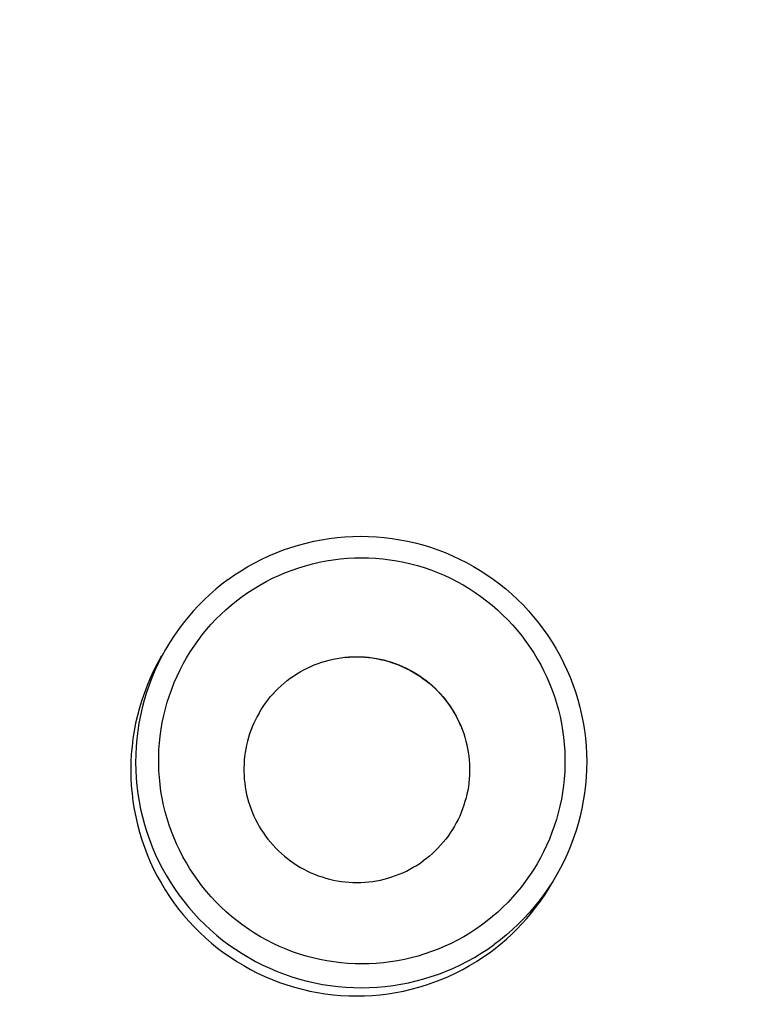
# Model space of a CAD drawing. Header units: millimetres. Extents: x 492 to 7139, y 278 to 5201.
# Drawn here: x 1561.63 to 1577.73, y 3310.11 to 3332.09 of the extents above; entities that cross this region are included whole.
import ezdxf

# ---------------------------------------------------------------- set-up
doc = ezdxf.new("R2010")
doc.units = ezdxf.units.MM
doc.layers.add('ZANO_R', color=7, linetype='Continuous', lineweight=0)
doc.layers.add('ZANO_W', color=1, linetype='Continuous', lineweight=0)
doc.styles.get("Standard").update_dxf_attribs({"font": 'arial.ttf'})
doc.dimstyles.new('pl i ang', dxfattribs={"dimtxt": 50, "dimasz": 50, "dimexe": 1.25, "dimexo": 0.625, "dimgap": 10, "dimtad": 1, "dimtoh": 1, "dimtxsty": 'Standard', "dimcen": 2.5, "dimclrd": 1, "dimclre": 1, "dimclrt": 1, "dimadec": 0, "dimazin": 0, "dimtfac": 1, "dimtmove": 0, "dimatfit": 3, "dimfxl": 1, "dimarcsym": 1})

# ---------------------------------------------------------------- blocks, each defined once
blk = doc.blocks.new('*D387')
at = {"layer": 'ZANO_W', "color": 1, "lineweight": -2}
for p, q in [((1567.733, 3599.403), (640.141, 3599.403)), ((650.141, 3559.403), (650.141, 2405.635)), ((1503.864, 2365.635), (640.141, 2365.635))]:
    blk.add_line(p, q, dxfattribs=at)
at = {"layer": 'ZANO_W', "color": 1}
for points in [[(656.807, 3559.403), (643.474, 3559.403), (650.141, 3599.403)], [(643.474, 2405.635), (656.807, 2405.635), (650.141, 2365.635)]]:
    blk.add_solid(points, dxfattribs=at)
at = {"layer": 'ZANO_W', "color": 1, "insert": (619.704, 2982.519), "char_height": 40, "attachment_point": 5, "rotation": 90}
blk.add_mtext('1234', dxfattribs=at)

msp = doc.modelspace()

# ---------------------------------------------------------------- linework, layer by layer
at = {"layer": 'ZANO_R'}
for p, q in [((1568.138, 3320.556), (1568.309, 3320.589)), ((1568.309, 3320.589), (1568.481, 3320.617)), ((1568.481, 3320.617), (1568.654, 3320.638)), ((1568.654, 3320.638), (1568.828, 3320.654)), ((1568.828, 3320.654), (1569.002, 3320.663)), ((1569.002, 3320.663), (1569.176, 3320.666)), ((1569.176, 3320.666), (1569.35, 3320.663)), ((1569.35, 3320.663), (1569.524, 3320.654)), ((1569.524, 3320.654), (1569.698, 3320.639)), ((1569.698, 3320.639), (1569.871, 3320.618)), ((1569.871, 3320.618), (1570.043, 3320.591)), ((1570.043, 3320.591), (1570.215, 3320.558)), ((1567.305, 3320.301), (1567.468, 3320.363)), ((1567.468, 3320.363), (1567.633, 3320.42)), ((1567.633, 3320.42), (1567.8, 3320.471)), ((1567.8, 3320.471), (1567.968, 3320.517)), ((1567.968, 3320.517), (1568.138, 3320.556)), ((1570.215, 3320.558), (1570.385, 3320.519)), ((1570.385, 3320.519), (1570.553, 3320.474)), ((1570.553, 3320.474), (1570.72, 3320.424)), ((1570.72, 3320.424), (1570.885, 3320.367)), ((1570.885, 3320.367), (1571.048, 3320.305)), ((1566.832, 3320.079), (1566.987, 3320.159)), ((1566.987, 3320.159), (1567.145, 3320.232)), ((1567.145, 3320.232), (1567.305, 3320.301)), ((1568.414, 3320.122), (1568.569, 3320.147)), ((1568.569, 3320.147), (1568.724, 3320.166)), ((1568.724, 3320.166), (1568.881, 3320.18)), ((1568.881, 3320.18), (1569.038, 3320.188)), ((1569.038, 3320.188), (1569.195, 3320.191)), ((1569.195, 3320.191), (1569.352, 3320.188)), ((1569.352, 3320.188), (1569.508, 3320.18)), ((1569.508, 3320.18), (1569.665, 3320.166)), ((1569.665, 3320.166), (1569.821, 3320.147)), ((1569.821, 3320.147), (1569.976, 3320.123)), ((1571.048, 3320.305), (1571.208, 3320.237)), ((1571.208, 3320.237), (1571.366, 3320.163)), ((1571.366, 3320.163), (1571.522, 3320.084)), ((1566.53, 3319.905), (1566.679, 3319.995)), ((1566.679, 3319.995), (1566.832, 3320.079)), ((1567.51, 3319.863), (1567.656, 3319.919)), ((1567.656, 3319.919), (1567.805, 3319.971)), ((1567.805, 3319.971), (1567.955, 3320.016)), ((1567.955, 3320.016), (1568.106, 3320.057)), ((1568.106, 3320.057), (1568.259, 3320.092)), ((1568.259, 3320.092), (1568.414, 3320.122)), ((1569.976, 3320.123), (1570.13, 3320.093)), ((1570.13, 3320.093), (1570.283, 3320.058)), ((1570.283, 3320.058), (1570.434, 3320.017)), ((1570.434, 3320.017), (1570.585, 3319.972)), ((1570.585, 3319.972), (1570.733, 3319.921)), ((1570.733, 3319.921), (1570.88, 3319.864)), ((1571.522, 3320.084), (1571.674, 3320)), ((1571.674, 3320), (1571.824, 3319.911)), ((1566.241, 3319.71), (1566.102, 3319.604)), ((1566.241, 3319.71), (1566.384, 3319.81)), ((1566.384, 3319.81), (1566.53, 3319.905)), ((1567.083, 3319.664), (1567.223, 3319.736)), ((1567.223, 3319.736), (1567.365, 3319.802)), ((1567.365, 3319.802), (1567.51, 3319.863)), ((1570.88, 3319.864), (1571.024, 3319.803)), ((1571.024, 3319.803), (1571.167, 3319.737)), ((1571.167, 3319.737), (1571.307, 3319.666)), ((1571.824, 3319.911), (1571.97, 3319.816)), ((1571.97, 3319.816), (1572.113, 3319.716)), ((1572.113, 3319.716), (1572.253, 3319.611)), ((1565.967, 3319.494), (1565.836, 3319.38)), ((1566.102, 3319.604), (1565.967, 3319.494)), ((1566.679, 3319.422), (1566.811, 3319.507)), ((1566.811, 3319.507), (1566.946, 3319.588)), ((1566.946, 3319.588), (1567.083, 3319.664)), ((1571.307, 3319.666), (1571.444, 3319.59)), ((1571.444, 3319.59), (1571.579, 3319.509)), ((1571.579, 3319.509), (1571.71, 3319.424)), ((1572.253, 3319.611), (1572.388, 3319.502)), ((1572.388, 3319.502), (1572.52, 3319.388)), ((1565.709, 3319.26), (1565.586, 3319.137)), ((1565.836, 3319.38), (1565.709, 3319.26)), ((1566.428, 3319.24), (1566.551, 3319.332)), ((1566.551, 3319.332), (1566.679, 3319.422)), ((1571.71, 3319.424), (1571.839, 3319.334)), ((1571.839, 3319.334), (1571.964, 3319.239)), ((1572.52, 3319.388), (1572.648, 3319.269)), ((1572.648, 3319.269), (1572.771, 3319.146)), ((1565.586, 3319.137), (1565.467, 3319.009)), ((1566.081, 3318.938), (1566.193, 3319.042)), ((1566.193, 3319.042), (1566.309, 3319.143)), ((1566.309, 3319.143), (1566.428, 3319.24)), ((1571.964, 3319.239), (1572.087, 3319.141)), ((1572.087, 3319.141), (1572.205, 3319.038)), ((1572.771, 3319.146), (1572.89, 3319.019)), ((1565.353, 3318.877), (1565.244, 3318.741)), ((1565.467, 3319.009), (1565.353, 3318.877)), ((1565.867, 3318.718), (1565.972, 3318.83)), ((1565.972, 3318.83), (1566.081, 3318.938)), ((1572.205, 3319.038), (1572.32, 3318.931)), ((1572.32, 3318.931), (1572.431, 3318.82)), ((1572.431, 3318.82), (1572.539, 3318.706)), ((1572.89, 3319.019), (1573.005, 3318.887)), ((1573.005, 3318.887), (1573.115, 3318.752)), ((1565.139, 3318.602), (1565.04, 3318.458)), ((1565.244, 3318.741), (1565.139, 3318.602)), ((1565.669, 3318.484), (1565.766, 3318.602)), ((1565.766, 3318.602), (1565.867, 3318.718)), ((1572.539, 3318.706), (1572.642, 3318.587)), ((1573.115, 3318.752), (1573.22, 3318.613)), ((1573.22, 3318.613), (1573.32, 3318.47)), ((1565.04, 3318.458), (1564.945, 3318.312)), ((1565.576, 3318.362), (1565.669, 3318.484)), ((1572.642, 3318.587), (1572.741, 3318.465)), ((1572.741, 3318.465), (1572.835, 3318.34)), ((1573.32, 3318.47), (1573.416, 3318.324)), ((1564.856, 3318.162), (1564.772, 3318.01)), ((1564.945, 3318.312), (1564.856, 3318.162)), ((1565.402, 3318.108), (1565.487, 3318.236)), ((1565.487, 3318.236), (1565.576, 3318.362)), ((1572.835, 3318.34), (1572.924, 3318.215)), ((1572.924, 3318.215), (1573.008, 3318.086)), ((1573.416, 3318.324), (1573.506, 3318.175)), ((1573.506, 3318.175), (1573.59, 3318.023)), ((1564.754, 3317.995), (1564.67, 3317.842)), ((1564.772, 3318.01), (1564.693, 3317.854)), ((1564.754, 3317.995), (1564.771, 3318.023)), ((1565.247, 3317.844), (1565.322, 3317.977)), ((1565.322, 3317.977), (1565.402, 3318.108)), ((1568.482, 3317.927), (1568.567, 3317.947)), ((1568.567, 3317.947), (1568.652, 3317.964)), ((1568.652, 3317.964), (1568.738, 3317.978)), ((1568.738, 3317.978), (1568.825, 3317.988)), ((1568.825, 3317.988), (1568.912, 3317.996)), ((1568.833, 3317.986), (1568.92, 3317.993)), ((1568.912, 3317.996), (1568.999, 3318.001)), ((1568.92, 3317.993), (1569.007, 3317.998)), ((1568.999, 3318.001), (1569.086, 3318.002)), ((1569.007, 3317.998), (1569.094, 3317.999)), ((1569.086, 3318.002), (1569.173, 3318.001)), ((1569.094, 3317.999), (1569.18, 3317.997)), ((1569.173, 3318.001), (1569.26, 3317.996)), ((1569.18, 3317.997), (1569.267, 3317.992)), ((1569.26, 3317.996), (1569.347, 3317.989)), ((1569.267, 3317.992), (1569.354, 3317.984)), ((1569.347, 3317.989), (1569.434, 3317.978)), ((1569.354, 3317.984), (1569.44, 3317.973)), ((1569.434, 3317.978), (1569.52, 3317.965)), ((1569.44, 3317.973), (1569.526, 3317.96)), ((1569.52, 3317.965), (1569.605, 3317.948)), ((1569.526, 3317.96), (1569.611, 3317.943)), ((1569.605, 3317.948), (1569.69, 3317.929)), ((1569.611, 3317.943), (1569.696, 3317.923)), ((1573.008, 3318.086), (1573.087, 3317.955)), ((1573.087, 3317.955), (1573.163, 3317.821)), ((1573.59, 3318.023), (1573.67, 3317.868)), ((1564.67, 3317.842), (1564.591, 3317.687)), ((1564.693, 3317.854), (1564.62, 3317.696)), ((1565.176, 3317.708), (1565.247, 3317.844)), ((1567.914, 3317.709), (1567.991, 3317.748)), ((1567.991, 3317.748), (1568.07, 3317.785)), ((1568.07, 3317.785), (1568.15, 3317.819)), ((1568.15, 3317.819), (1568.232, 3317.851)), ((1568.232, 3317.851), (1568.314, 3317.879)), ((1568.314, 3317.879), (1568.398, 3317.905)), ((1568.398, 3317.905), (1568.482, 3317.927)), ((1569.69, 3317.929), (1569.775, 3317.906)), ((1569.696, 3317.923), (1569.779, 3317.9)), ((1569.775, 3317.906), (1569.858, 3317.881)), ((1569.779, 3317.9), (1569.862, 3317.875)), ((1569.858, 3317.881), (1569.94, 3317.853)), ((1569.862, 3317.875), (1569.945, 3317.846)), ((1569.94, 3317.853), (1570.022, 3317.821)), ((1569.945, 3317.846), (1570.026, 3317.815)), ((1570.022, 3317.821), (1570.102, 3317.787)), ((1570.026, 3317.815), (1570.106, 3317.781)), ((1570.102, 3317.787), (1570.181, 3317.751)), ((1570.106, 3317.781), (1570.184, 3317.744)), ((1570.181, 3317.751), (1570.259, 3317.711)), ((1570.184, 3317.744), (1570.262, 3317.705)), ((1573.163, 3317.821), (1573.233, 3317.685)), ((1573.67, 3317.868), (1573.744, 3317.71)), ((1564.517, 3317.529), (1564.449, 3317.368)), ((1564.552, 3317.535), (1564.49, 3317.372)), ((1564.591, 3317.687), (1564.517, 3317.529)), ((1564.62, 3317.696), (1564.552, 3317.535)), ((1565.048, 3317.429), (1565.11, 3317.569)), ((1565.11, 3317.569), (1565.176, 3317.708)), ((1567.549, 3317.472), (1567.618, 3317.524)), ((1567.618, 3317.524), (1567.689, 3317.574)), ((1567.689, 3317.574), (1567.763, 3317.622)), ((1567.763, 3317.622), (1567.837, 3317.667)), ((1567.837, 3317.667), (1567.914, 3317.709)), ((1570.259, 3317.711), (1570.335, 3317.669)), ((1570.262, 3317.705), (1570.338, 3317.663)), ((1570.335, 3317.669), (1570.41, 3317.624)), ((1570.338, 3317.663), (1570.412, 3317.618)), ((1570.41, 3317.624), (1570.483, 3317.577)), ((1570.412, 3317.618), (1570.485, 3317.57)), ((1570.483, 3317.577), (1570.555, 3317.527)), ((1570.485, 3317.57), (1570.556, 3317.521)), ((1570.555, 3317.527), (1570.625, 3317.475)), ((1570.556, 3317.521), (1570.625, 3317.468)), ((1573.233, 3317.685), (1573.299, 3317.546)), ((1573.299, 3317.546), (1573.36, 3317.405)), ((1573.744, 3317.71), (1573.812, 3317.549)), ((1573.812, 3317.549), (1573.875, 3317.387)), ((1564.449, 3317.368), (1564.386, 3317.205)), ((1564.49, 3317.372), (1564.434, 3317.207)), ((1564.94, 3317.141), (1564.992, 3317.286)), ((1564.992, 3317.286), (1565.048, 3317.429)), ((1567.291, 3317.239), (1567.352, 3317.301)), ((1567.352, 3317.301), (1567.416, 3317.36)), ((1567.416, 3317.36), (1567.481, 3317.417)), ((1567.481, 3317.417), (1567.549, 3317.472)), ((1570.625, 3317.475), (1570.692, 3317.42)), ((1570.625, 3317.468), (1570.693, 3317.414)), ((1570.692, 3317.42), (1570.758, 3317.363)), ((1570.693, 3317.414), (1570.759, 3317.357)), ((1570.758, 3317.363), (1570.822, 3317.303)), ((1570.759, 3317.357), (1570.822, 3317.297)), ((1570.822, 3317.303), (1570.884, 3317.242)), ((1570.822, 3317.297), (1570.884, 3317.236)), ((1573.36, 3317.405), (1573.416, 3317.263)), ((1573.875, 3317.387), (1573.932, 3317.222)), ((1564.386, 3317.205), (1564.33, 3317.04)), ((1564.434, 3317.207), (1564.383, 3317.04)), ((1564.893, 3316.995), (1564.94, 3317.141)), ((1567.12, 3317.043), (1567.174, 3317.11)), ((1567.174, 3317.11), (1567.232, 3317.176)), ((1567.232, 3317.176), (1567.291, 3317.239)), ((1570.884, 3317.242), (1570.943, 3317.178)), ((1570.884, 3317.236), (1570.943, 3317.173)), ((1570.943, 3317.178), (1571.001, 3317.113)), ((1570.943, 3317.173), (1571, 3317.107)), ((1571, 3317.107), (1571.055, 3317.04)), ((1571.001, 3317.113), (1571.056, 3317.045)), ((1573.416, 3317.263), (1573.467, 3317.118)), ((1573.467, 3317.118), (1573.513, 3316.972)), ((1573.932, 3317.222), (1573.984, 3317.055)), ((1564.279, 3316.873), (1564.233, 3316.704)), ((1564.33, 3317.04), (1564.279, 3316.873)), ((1564.338, 3316.872), (1564.3, 3316.702)), ((1564.383, 3317.04), (1564.338, 3316.872)), ((1564.815, 3316.698), (1564.852, 3316.847)), ((1564.852, 3316.847), (1564.893, 3316.995)), ((1566.97, 3316.83), (1567.018, 3316.903)), ((1567.018, 3316.903), (1567.067, 3316.974)), ((1567.067, 3316.974), (1567.12, 3317.043)), ((1571.055, 3317.04), (1571.107, 3316.97)), ((1571.056, 3317.045), (1571.108, 3316.975)), ((1571.107, 3316.97), (1571.155, 3316.903)), ((1571.108, 3316.975), (1571.157, 3316.906)), ((1571.155, 3316.903), (1571.2, 3316.834)), ((1571.157, 3316.906), (1571.204, 3316.835)), ((1573.513, 3316.972), (1573.555, 3316.824)), ((1573.984, 3317.055), (1574.029, 3316.887)), ((1574.029, 3316.887), (1574.069, 3316.717)), ((1564.233, 3316.704), (1564.194, 3316.534)), ((1564.3, 3316.702), (1564.267, 3316.531)), ((1564.784, 3316.548), (1564.815, 3316.698)), ((1566.884, 3316.681), (1566.845, 3316.606)), ((1566.925, 3316.755), (1566.884, 3316.681)), ((1566.925, 3316.755), (1566.97, 3316.83)), ((1571.2, 3316.834), (1571.243, 3316.764)), ((1571.204, 3316.835), (1571.248, 3316.762)), ((1571.243, 3316.764), (1571.283, 3316.692)), ((1571.248, 3316.762), (1571.289, 3316.688)), ((1571.283, 3316.692), (1571.321, 3316.62)), ((1571.289, 3316.688), (1571.328, 3316.613)), ((1573.555, 3316.824), (1573.591, 3316.675)), ((1573.591, 3316.675), (1573.622, 3316.524)), ((1574.069, 3316.717), (1574.102, 3316.546)), ((1564.194, 3316.534), (1564.161, 3316.363)), ((1564.267, 3316.531), (1564.24, 3316.358)), ((1564.757, 3316.397), (1564.784, 3316.548)), ((1566.776, 3316.451), (1566.745, 3316.372)), ((1566.809, 3316.529), (1566.776, 3316.451)), ((1566.845, 3316.606), (1566.809, 3316.529)), ((1571.321, 3316.62), (1571.357, 3316.545)), ((1571.328, 3316.613), (1571.365, 3316.536)), ((1571.357, 3316.545), (1571.39, 3316.47)), ((1571.365, 3316.536), (1571.399, 3316.458)), ((1571.399, 3316.458), (1571.43, 3316.379)), ((1573.622, 3316.524), (1573.648, 3316.373)), ((1574.102, 3316.546), (1574.13, 3316.374)), ((1564.134, 3316.191), (1564.113, 3316.017)), ((1564.161, 3316.363), (1564.134, 3316.191)), ((1564.219, 3316.185), (1564.204, 3316.012)), ((1564.24, 3316.358), (1564.219, 3316.185)), ((1564.72, 3316.092), (1564.736, 3316.245)), ((1564.736, 3316.245), (1564.757, 3316.397)), ((1566.692, 3316.211), (1566.669, 3316.13)), ((1566.717, 3316.292), (1566.692, 3316.211)), ((1566.745, 3316.372), (1566.717, 3316.292)), ((1571.43, 3316.379), (1571.458, 3316.299)), ((1571.458, 3316.299), (1571.484, 3316.218)), ((1571.484, 3316.218), (1571.507, 3316.136)), ((1573.648, 3316.373), (1573.668, 3316.221)), ((1573.668, 3316.221), (1573.684, 3316.068)), ((1574.13, 3316.374), (1574.151, 3316.201)), ((1574.151, 3316.201), (1574.167, 3316.028)), ((1564.113, 3316.017), (1564.097, 3315.843)), ((1564.204, 3316.012), (1564.196, 3315.838)), ((1564.71, 3315.939), (1564.72, 3316.092)), ((1566.632, 3315.964), (1566.618, 3315.88)), ((1566.649, 3316.047), (1566.632, 3315.964)), ((1566.669, 3316.13), (1566.649, 3316.047)), ((1571.507, 3316.136), (1571.527, 3316.054)), ((1571.527, 3316.054), (1571.544, 3315.97)), ((1571.544, 3315.97), (1571.559, 3315.887)), ((1573.684, 3316.068), (1573.694, 3315.915)), ((1574.167, 3316.028), (1574.177, 3315.853)), ((1564.097, 3315.843), (1564.088, 3315.669)), ((1564.196, 3315.838), (1564.193, 3315.663)), ((1564.704, 3315.786), (1564.71, 3315.939)), ((1564.704, 3315.633), (1564.704, 3315.786)), ((1566.607, 3315.796), (1566.598, 3315.712)), ((1566.618, 3315.88), (1566.607, 3315.796)), ((1571.559, 3315.887), (1571.57, 3315.803)), ((1571.57, 3315.803), (1571.579, 3315.718)), ((1573.694, 3315.915), (1573.699, 3315.762)), ((1573.699, 3315.762), (1573.699, 3315.609)), ((1574.177, 3315.853), (1574.18, 3315.679)), ((1564.088, 3315.669), (1564.085, 3315.495)), ((1564.193, 3315.663), (1564.196, 3315.489)), ((1564.709, 3315.479), (1564.704, 3315.633)), ((1566.593, 3315.627), (1566.59, 3315.543)), ((1566.59, 3315.543), (1566.59, 3315.458)), ((1566.598, 3315.712), (1566.593, 3315.627)), ((1571.579, 3315.718), (1571.585, 3315.633)), ((1571.585, 3315.633), (1571.588, 3315.549)), ((1571.588, 3315.549), (1571.588, 3315.464)), ((1573.699, 3315.609), (1573.694, 3315.455)), ((1574.18, 3315.679), (1574.177, 3315.505)), ((1564.085, 3315.495), (1564.088, 3315.32)), ((1564.088, 3315.32), (1564.098, 3315.146)), ((1564.196, 3315.489), (1564.206, 3315.315)), ((1564.206, 3315.315), (1564.221, 3315.141)), ((1564.719, 3315.326), (1564.709, 3315.479)), ((1564.735, 3315.173), (1564.719, 3315.326)), ((1566.59, 3315.458), (1566.593, 3315.373)), ((1566.593, 3315.373), (1566.599, 3315.289)), ((1571.585, 3315.379), (1571.58, 3315.294)), ((1571.588, 3315.464), (1571.585, 3315.379)), ((1573.694, 3315.455), (1573.683, 3315.302)), ((1574.169, 3315.331), (1574.154, 3315.157)), ((1574.177, 3315.505), (1574.169, 3315.331)), ((1564.098, 3315.146), (1564.113, 3314.972)), ((1564.221, 3315.141), (1564.243, 3314.968)), ((1564.755, 3315.021), (1564.735, 3315.173)), ((1566.599, 3315.289), (1566.608, 3315.204)), ((1566.608, 3315.204), (1566.62, 3315.12)), ((1566.62, 3315.12), (1566.634, 3315.037)), ((1571.56, 3315.125), (1571.546, 3315.042)), ((1571.571, 3315.209), (1571.56, 3315.125)), ((1571.58, 3315.294), (1571.571, 3315.209)), ((1573.667, 3315.15), (1573.646, 3314.998)), ((1573.683, 3315.302), (1573.667, 3315.15)), ((1574.154, 3315.157), (1574.133, 3314.984)), ((1564.113, 3314.972), (1564.134, 3314.799)), ((1564.243, 3314.968), (1564.271, 3314.796)), ((1564.781, 3314.87), (1564.755, 3315.021)), ((1564.812, 3314.72), (1564.781, 3314.87)), ((1566.634, 3315.037), (1566.651, 3314.954)), ((1566.651, 3314.954), (1566.672, 3314.871)), ((1566.672, 3314.871), (1566.695, 3314.79)), ((1571.509, 3314.876), (1571.486, 3314.794)), ((1571.529, 3314.958), (1571.509, 3314.876)), ((1571.546, 3315.042), (1571.529, 3314.958)), ((1573.646, 3314.998), (1573.619, 3314.846)), ((1574.133, 3314.984), (1574.106, 3314.812)), ((1564.134, 3314.799), (1564.162, 3314.626)), ((1564.271, 3314.796), (1564.304, 3314.625)), ((1564.848, 3314.571), (1564.812, 3314.72)), ((1566.695, 3314.79), (1566.72, 3314.709)), ((1566.72, 3314.709), (1566.749, 3314.629)), ((1571.461, 3314.713), (1571.432, 3314.633)), ((1571.486, 3314.794), (1571.461, 3314.713)), ((1573.588, 3314.696), (1573.551, 3314.547)), ((1573.619, 3314.846), (1573.588, 3314.696)), ((1574.106, 3314.812), (1574.073, 3314.64)), ((1564.162, 3314.626), (1564.195, 3314.455)), ((1564.195, 3314.455), (1564.234, 3314.285)), ((1564.304, 3314.625), (1564.344, 3314.455)), ((1564.344, 3314.455), (1564.389, 3314.287)), ((1564.89, 3314.423), (1564.848, 3314.571)), ((1566.749, 3314.629), (1566.78, 3314.55)), ((1566.78, 3314.55), (1566.814, 3314.472)), ((1566.814, 3314.472), (1566.85, 3314.396)), ((1571.368, 3314.476), (1571.332, 3314.399)), ((1571.402, 3314.554), (1571.368, 3314.476)), ((1571.432, 3314.633), (1571.402, 3314.554)), ((1573.551, 3314.547), (1573.51, 3314.399)), ((1574.035, 3314.471), (1573.99, 3314.302)), ((1574.073, 3314.64), (1574.035, 3314.471)), ((1564.234, 3314.285), (1564.28, 3314.116)), ((1564.389, 3314.287), (1564.441, 3314.12)), ((1564.936, 3314.277), (1564.89, 3314.423)), ((1564.987, 3314.132), (1564.936, 3314.277)), ((1566.85, 3314.396), (1566.889, 3314.321)), ((1566.889, 3314.321), (1566.93, 3314.247)), ((1566.93, 3314.247), (1566.974, 3314.174)), ((1571.252, 3314.249), (1571.207, 3314.175)), ((1571.293, 3314.323), (1571.252, 3314.249)), ((1571.332, 3314.399), (1571.293, 3314.323)), ((1573.463, 3314.253), (1573.411, 3314.109)), ((1573.51, 3314.399), (1573.463, 3314.253)), ((1573.99, 3314.302), (1573.939, 3314.135)), ((1564.28, 3314.116), (1564.331, 3313.949)), ((1564.441, 3314.12), (1564.498, 3313.956)), ((1565.043, 3313.989), (1564.987, 3314.132)), ((1565.104, 3313.848), (1565.043, 3313.989)), ((1566.974, 3314.174), (1567.021, 3314.103)), ((1567.021, 3314.103), (1567.07, 3314.034)), ((1567.07, 3314.034), (1567.122, 3313.964)), ((1571.11, 3314.031), (1571.058, 3313.962)), ((1571.16, 3314.102), (1571.11, 3314.031)), ((1571.207, 3314.175), (1571.16, 3314.102)), ((1573.411, 3314.109), (1573.355, 3313.966)), ((1573.939, 3314.135), (1573.883, 3313.97)), ((1564.331, 3313.949), (1564.387, 3313.784)), ((1564.387, 3313.784), (1564.45, 3313.622)), ((1564.498, 3313.956), (1564.561, 3313.793)), ((1564.561, 3313.793), (1564.629, 3313.633)), ((1565.17, 3313.71), (1565.104, 3313.848)), ((1567.122, 3313.964), (1567.177, 3313.897)), ((1567.177, 3313.897), (1567.235, 3313.831)), ((1567.235, 3313.831), (1567.294, 3313.767)), ((1567.294, 3313.767), (1567.356, 3313.706)), ((1570.887, 3313.767), (1570.826, 3313.705)), ((1570.947, 3313.83), (1570.887, 3313.767)), ((1571.003, 3313.895), (1570.947, 3313.83)), ((1571.058, 3313.962), (1571.003, 3313.895)), ((1573.293, 3313.825), (1573.227, 3313.687)), ((1573.355, 3313.966), (1573.293, 3313.825)), ((1573.821, 3313.807), (1573.753, 3313.647)), ((1573.883, 3313.97), (1573.821, 3313.807)), ((1564.45, 3313.622), (1564.518, 3313.461)), ((1564.629, 3313.633), (1564.703, 3313.475)), ((1565.241, 3313.573), (1565.17, 3313.71)), ((1565.316, 3313.44), (1565.241, 3313.573)), ((1567.356, 3313.706), (1567.42, 3313.646)), ((1567.42, 3313.646), (1567.486, 3313.589)), ((1567.486, 3313.589), (1567.554, 3313.534)), ((1570.698, 3313.59), (1570.63, 3313.535)), ((1570.763, 3313.646), (1570.698, 3313.59)), ((1570.826, 3313.705), (1570.763, 3313.646)), ((1573.156, 3313.551), (1573.081, 3313.417)), ((1573.227, 3313.687), (1573.156, 3313.551)), ((1573.753, 3313.647), (1573.68, 3313.488)), ((1564.518, 3313.461), (1564.592, 3313.303)), ((1564.703, 3313.475), (1564.783, 3313.32)), ((1565.395, 3313.308), (1565.316, 3313.44)), ((1567.554, 3313.534), (1567.623, 3313.482)), ((1567.623, 3313.482), (1567.695, 3313.432)), ((1567.695, 3313.432), (1567.768, 3313.385)), ((1567.768, 3313.385), (1567.843, 3313.34)), ((1567.843, 3313.34), (1567.919, 3313.297)), ((1570.266, 3313.298), (1570.342, 3313.341)), ((1570.342, 3313.341), (1570.417, 3313.385)), ((1570.417, 3313.385), (1570.49, 3313.433)), ((1570.49, 3313.433), (1570.561, 3313.483)), ((1570.63, 3313.535), (1570.561, 3313.483)), ((1573.081, 3313.417), (1573.001, 3313.286)), ((1573.601, 3313.333), (1573.517, 3313.18)), ((1573.68, 3313.488), (1573.601, 3313.333)), ((1564.592, 3313.303), (1564.671, 3313.147)), ((1564.671, 3313.147), (1564.756, 3312.995)), ((1564.783, 3313.32), (1564.867, 3313.167)), ((1564.867, 3313.167), (1564.957, 3313.018)), ((1565.479, 3313.18), (1565.395, 3313.308)), ((1565.568, 3313.055), (1565.479, 3313.18)), ((1567.919, 3313.297), (1567.997, 3313.258)), ((1567.997, 3313.258), (1568.076, 3313.221)), ((1568.076, 3313.221), (1568.156, 3313.187)), ((1568.156, 3313.187), (1568.238, 3313.156)), ((1568.238, 3313.156), (1568.32, 3313.128)), ((1568.32, 3313.128), (1568.404, 3313.102)), ((1569.781, 3313.103), (1569.865, 3313.128)), ((1569.865, 3313.128), (1569.947, 3313.157)), ((1569.947, 3313.157), (1570.028, 3313.188)), ((1570.028, 3313.188), (1570.109, 3313.222)), ((1570.109, 3313.222), (1570.188, 3313.259)), ((1570.188, 3313.259), (1570.266, 3313.298)), ((1572.916, 3313.158), (1572.828, 3313.033)), ((1573.001, 3313.286), (1572.916, 3313.158)), ((1573.517, 3313.18), (1573.428, 3313.03)), ((1564.756, 3312.995), (1564.846, 3312.845)), ((1564.957, 3313.018), (1565.053, 3312.872)), ((1565.662, 3312.929), (1565.568, 3313.055)), ((1565.761, 3312.807), (1565.662, 3312.929)), ((1568.404, 3313.102), (1568.488, 3313.08)), ((1568.488, 3313.08), (1568.573, 3313.06)), ((1568.573, 3313.06), (1568.659, 3313.043)), ((1568.659, 3313.043), (1568.745, 3313.03)), ((1568.745, 3313.03), (1568.831, 3313.019)), ((1568.831, 3313.019), (1568.918, 3313.012)), ((1568.918, 3313.012), (1569.005, 3313.007)), ((1569.005, 3313.007), (1569.092, 3313.006)), ((1569.092, 3313.006), (1569.18, 3313.007)), ((1569.18, 3313.007), (1569.267, 3313.012)), ((1569.267, 3313.012), (1569.354, 3313.019)), ((1569.354, 3313.019), (1569.44, 3313.03)), ((1569.44, 3313.03), (1569.526, 3313.044)), ((1569.526, 3313.044), (1569.612, 3313.06)), ((1569.612, 3313.06), (1569.697, 3313.08)), ((1569.697, 3313.08), (1569.781, 3313.103)), ((1572.735, 3312.911), (1572.637, 3312.792)), ((1572.828, 3313.033), (1572.735, 3312.911)), ((1573.332, 3312.857), (1573.415, 3312.995)), ((1573.428, 3313.03), (1573.333, 3312.884)), ((1573.434, 3313.028), (1573.407, 3312.982)), ((1564.846, 3312.845), (1564.941, 3312.699)), ((1564.941, 3312.699), (1565.041, 3312.556)), ((1565.053, 3312.872), (1565.153, 3312.729)), ((1565.153, 3312.729), (1565.258, 3312.59)), ((1565.865, 3312.689), (1565.761, 3312.807)), ((1565.972, 3312.574), (1565.865, 3312.689)), ((1572.536, 3312.677), (1572.431, 3312.565)), ((1572.637, 3312.792), (1572.536, 3312.677)), ((1573.234, 3312.741), (1573.129, 3312.601)), ((1573.154, 3312.589), (1573.245, 3312.721)), ((1573.333, 3312.884), (1573.234, 3312.741)), ((1573.245, 3312.721), (1573.332, 3312.857)), ((1565.041, 3312.556), (1565.146, 3312.416)), ((1565.258, 3312.59), (1565.368, 3312.455)), ((1565.368, 3312.455), (1565.483, 3312.324)), ((1566.083, 3312.464), (1565.972, 3312.574)), ((1566.198, 3312.357), (1566.083, 3312.464)), ((1572.323, 3312.457), (1572.21, 3312.352)), ((1572.431, 3312.565), (1572.323, 3312.457)), ((1573.02, 3312.466), (1572.906, 3312.334)), ((1572.959, 3312.333), (1573.058, 3312.459)), ((1573.129, 3312.601), (1573.02, 3312.466)), ((1573.058, 3312.459), (1573.154, 3312.589)), ((1565.146, 3312.416), (1565.256, 3312.281)), ((1565.256, 3312.281), (1565.371, 3312.149)), ((1565.483, 3312.324), (1565.602, 3312.196)), ((1566.317, 3312.254), (1566.198, 3312.357)), ((1566.439, 3312.155), (1566.317, 3312.254)), ((1572.094, 3312.252), (1571.975, 3312.155)), ((1572.21, 3312.352), (1572.094, 3312.252)), ((1572.906, 3312.334), (1572.787, 3312.206)), ((1572.855, 3312.21), (1572.959, 3312.333)), ((1565.371, 3312.149), (1565.49, 3312.021)), ((1565.49, 3312.021), (1565.613, 3311.898)), ((1565.602, 3312.196), (1565.725, 3312.073)), ((1565.725, 3312.073), (1565.853, 3311.955)), ((1566.564, 3312.061), (1566.439, 3312.155)), ((1566.693, 3311.971), (1566.564, 3312.061)), ((1571.852, 3312.063), (1571.724, 3311.973)), ((1571.975, 3312.155), (1571.852, 3312.063)), ((1572.664, 3312.082), (1572.537, 3311.963)), ((1572.636, 3311.974), (1572.747, 3312.09)), ((1572.787, 3312.206), (1572.664, 3312.082)), ((1572.747, 3312.09), (1572.855, 3312.21)), ((1565.613, 3311.898), (1565.741, 3311.779)), ((1565.853, 3311.955), (1565.985, 3311.84)), ((1565.985, 3311.84), (1566.12, 3311.731)), ((1566.825, 3311.886), (1566.693, 3311.971)), ((1566.959, 3311.805), (1566.825, 3311.886)), ((1567.097, 3311.729), (1566.959, 3311.805)), ((1571.458, 3311.806), (1571.32, 3311.73)), ((1571.592, 3311.887), (1571.458, 3311.806)), ((1571.724, 3311.973), (1571.592, 3311.887)), ((1572.406, 3311.848), (1572.271, 3311.738)), ((1572.402, 3311.753), (1572.521, 3311.861)), ((1572.537, 3311.963), (1572.406, 3311.848)), ((1572.521, 3311.861), (1572.636, 3311.974)), ((1565.741, 3311.779), (1565.873, 3311.665)), ((1565.873, 3311.665), (1566.008, 3311.555)), ((1566.12, 3311.731), (1566.26, 3311.626)), ((1566.26, 3311.626), (1566.403, 3311.527)), ((1567.237, 3311.658), (1567.097, 3311.729)), ((1567.379, 3311.591), (1567.237, 3311.658)), ((1567.524, 3311.53), (1567.379, 3311.591)), ((1571.038, 3311.593), (1570.893, 3311.531)), ((1571.18, 3311.659), (1571.038, 3311.593)), ((1571.32, 3311.73), (1571.18, 3311.659)), ((1571.989, 3311.533), (1572.132, 3311.633)), ((1572.271, 3311.738), (1572.132, 3311.633)), ((1572.155, 3311.547), (1572.28, 3311.648)), ((1572.28, 3311.648), (1572.402, 3311.753)), ((1566.008, 3311.555), (1566.148, 3311.45)), ((1566.148, 3311.45), (1566.291, 3311.35)), ((1566.291, 3311.35), (1566.437, 3311.255)), ((1566.403, 3311.527), (1566.549, 3311.432)), ((1566.549, 3311.432), (1566.699, 3311.342)), ((1567.67, 3311.474), (1567.524, 3311.53)), ((1567.819, 3311.423), (1567.67, 3311.474)), ((1567.969, 3311.377), (1567.819, 3311.423)), ((1568.12, 3311.337), (1567.969, 3311.377)), ((1570.448, 3311.378), (1570.297, 3311.338)), ((1570.598, 3311.424), (1570.448, 3311.378)), ((1570.747, 3311.475), (1570.598, 3311.424)), ((1570.893, 3311.531), (1570.747, 3311.475)), ((1571.541, 3311.263), (1571.694, 3311.348)), ((1571.694, 3311.348), (1571.843, 3311.438)), ((1571.737, 3311.255), (1571.883, 3311.35)), ((1571.843, 3311.438), (1571.989, 3311.533)), ((1571.883, 3311.35), (1572.026, 3311.45)), ((1572.026, 3311.45), (1572.155, 3311.547)), ((1566.437, 3311.255), (1566.587, 3311.165)), ((1566.587, 3311.165), (1566.739, 3311.08)), ((1566.699, 3311.342), (1566.851, 3311.258)), ((1566.851, 3311.258), (1567.007, 3311.179)), ((1567.007, 3311.179), (1567.165, 3311.106)), ((1568.273, 3311.302), (1568.12, 3311.337)), ((1568.428, 3311.272), (1568.273, 3311.302)), ((1568.583, 3311.247), (1568.428, 3311.272)), ((1568.738, 3311.228), (1568.583, 3311.247)), ((1568.895, 3311.215), (1568.738, 3311.228)), ((1569.052, 3311.206), (1568.895, 3311.215)), ((1569.209, 3311.204), (1569.052, 3311.206)), ((1569.366, 3311.206), (1569.209, 3311.204)), ((1569.522, 3311.215), (1569.366, 3311.206)), ((1569.679, 3311.228), (1569.522, 3311.215)), ((1569.835, 3311.248), (1569.679, 3311.228)), ((1569.99, 3311.272), (1569.835, 3311.248)), ((1570.144, 3311.302), (1569.99, 3311.272)), ((1570.297, 3311.338), (1570.144, 3311.302)), ((1571.228, 3311.11), (1571.386, 3311.184)), ((1571.386, 3311.184), (1571.541, 3311.263)), ((1571.435, 3311.081), (1571.587, 3311.165)), ((1571.587, 3311.165), (1571.737, 3311.255)), ((1566.739, 3311.08), (1566.895, 3311.001)), ((1566.895, 3311.001), (1567.053, 3310.927)), ((1567.053, 3310.927), (1567.214, 3310.859)), ((1567.165, 3311.106), (1567.325, 3311.038)), ((1567.325, 3311.038), (1567.488, 3310.975)), ((1567.488, 3310.975), (1567.653, 3310.919)), ((1567.653, 3310.919), (1567.82, 3310.868)), ((1570.573, 3310.871), (1570.74, 3310.922)), ((1570.74, 3310.922), (1570.905, 3310.979)), ((1570.905, 3310.979), (1571.068, 3311.042)), ((1570.96, 3310.859), (1571.121, 3310.928)), ((1571.068, 3311.042), (1571.228, 3311.11)), ((1571.121, 3310.928), (1571.279, 3311.001)), ((1571.279, 3311.001), (1571.435, 3311.081)), ((1567.214, 3310.859), (1567.377, 3310.796)), ((1567.377, 3310.796), (1567.542, 3310.74)), ((1567.542, 3310.74), (1567.709, 3310.689)), ((1567.709, 3310.689), (1567.877, 3310.644)), ((1567.82, 3310.868), (1567.988, 3310.823)), ((1567.988, 3310.823), (1568.158, 3310.784)), ((1568.158, 3310.784), (1568.329, 3310.751)), ((1568.329, 3310.751), (1568.502, 3310.724)), ((1568.502, 3310.724), (1568.675, 3310.703)), ((1568.675, 3310.703), (1568.848, 3310.688)), ((1568.848, 3310.688), (1569.023, 3310.679)), ((1569.371, 3310.68), (1569.545, 3310.689)), ((1569.545, 3310.689), (1569.719, 3310.704)), ((1569.719, 3310.704), (1569.892, 3310.726)), ((1569.892, 3310.726), (1570.064, 3310.753)), ((1570.064, 3310.753), (1570.235, 3310.787)), ((1570.235, 3310.787), (1570.405, 3310.826)), ((1570.297, 3310.644), (1570.465, 3310.689)), ((1570.405, 3310.826), (1570.573, 3310.871)), ((1570.465, 3310.689), (1570.632, 3310.74)), ((1570.632, 3310.74), (1570.797, 3310.797)), ((1570.797, 3310.797), (1570.96, 3310.859)), ((1567.877, 3310.644), (1568.047, 3310.604)), ((1568.047, 3310.604), (1568.219, 3310.571)), ((1568.219, 3310.571), (1568.391, 3310.544)), ((1568.391, 3310.544), (1568.564, 3310.522)), ((1568.564, 3310.522), (1568.738, 3310.507)), ((1568.738, 3310.507), (1568.912, 3310.498)), ((1568.912, 3310.498), (1569.087, 3310.495)), ((1569.023, 3310.679), (1569.197, 3310.676)), ((1569.087, 3310.495), (1569.262, 3310.498)), ((1569.197, 3310.676), (1569.371, 3310.68)), ((1569.262, 3310.498), (1569.436, 3310.507)), ((1569.436, 3310.507), (1569.61, 3310.523)), ((1569.61, 3310.523), (1569.783, 3310.544)), ((1569.783, 3310.544), (1569.955, 3310.571)), ((1569.955, 3310.571), (1570.127, 3310.604)), ((1570.127, 3310.604), (1570.297, 3310.644))]:
    msp.add_line(p, q, dxfattribs=at)

# ---------------------------------------------------------------- dimensions: what is measured, and where the dimension line sits
at = {"layer": 'ZANO_W'}
dim = msp.add_linear_dim(base=(650.141, 2365.635), p1=(1577.733, 3599.403), p2=(1513.864, 2365.635), angle=90, dimstyle='pl i ang', override={"dimtxt": 40, "dimasz": 40, "dimexe": 10, "dimexo": 10, "dimtoh": 0, "dimdec": 0, "dimtdec": 0, "dimtmove": 1}, dxfattribs=at)
dim.commit()
dim.dimension.update_dxf_attribs({"geometry": '*D387', "text_midpoint": (619.704, 2982.519)})

doc.saveas('drawing.dxf')
